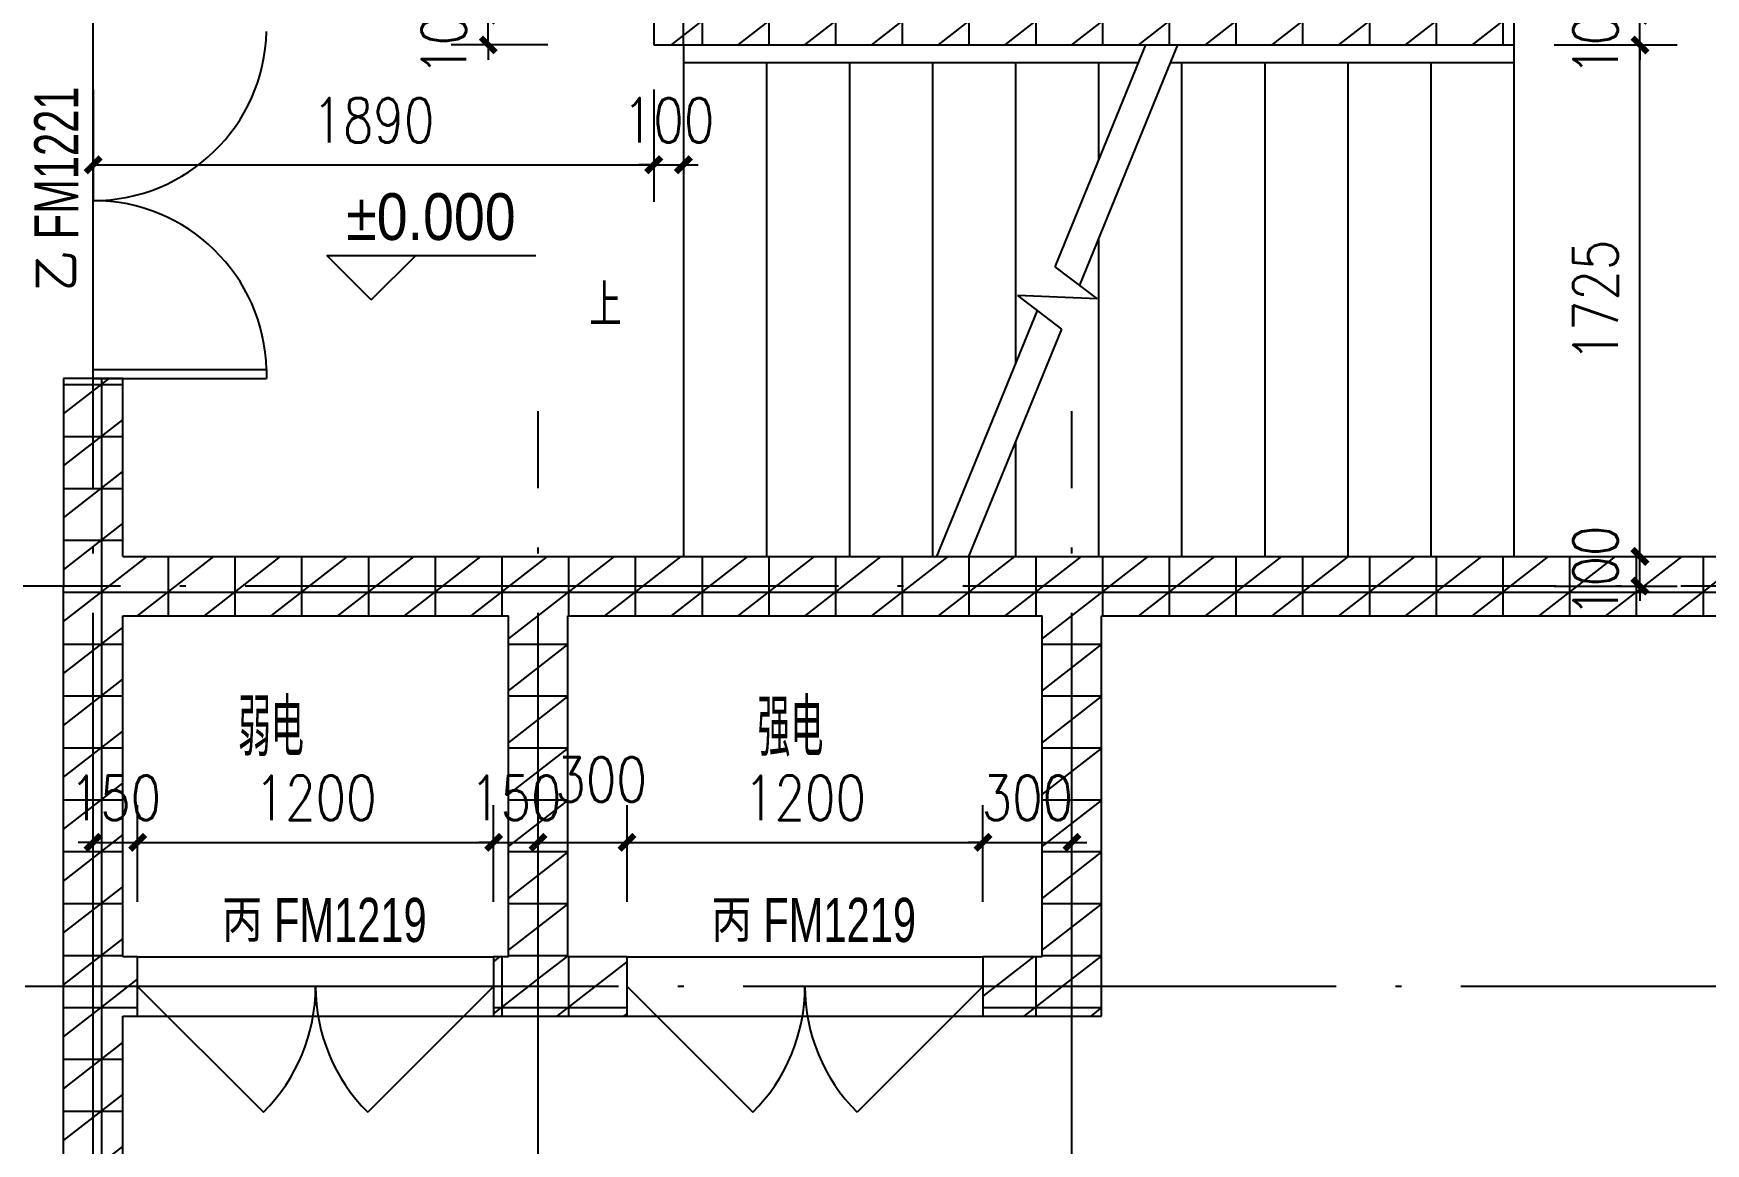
# Model space of a CAD drawing. Extents: x 718358 to 1668613, y -348838 to -159582.
# Drawn here: x 936870 to 942507, y -314059 to -310316 of the extents above; entities that cross this region are included whole.
import ezdxf

# ---------------------------------------------------------------- set-up
doc = ezdxf.new("R2010")
doc.units = 0
doc.header["$LTSCALE"] = 1000
doc.linetypes.add('DOTE', pattern=[2.4200000000000004, 2, -0.2, 0.02, -0.2])
for name, color, linetype in [('建-墙体', 2, 'Continuous'), ('建-尺寸', 73, 'Continuous'), ('建-影线', 8, 'Continuous'), ('建-房间名', 7, 'Continuous'), ('建-标高', 3, 'Continuous'), ('建-楼梯', 4, 'Continuous'), ('建-符号', 3, 'Continuous'), ('建-符号说明', 7, 'Continuous'), ('建-轴网', 14, 'DOTE'), ('建-门', 4, 'Continuous'), ('建-门窗', 4, 'Continuous'), ('建-门窗-编号', 7, 'Continuous')]:
    doc.layers.add(name, color=color, linetype=linetype)
doc.styles.add('_TCH_DIM', font='gt单线西文.shx', dxfattribs={"width": 0.8, "bigfont": 'gt单线中文.shx'})
doc.styles.add('_TCH_WINDOW', font='gt单线西文.shx', dxfattribs={"height": 3.5, "bigfont": 'gt单线中文.shx'})
doc.styles.add('DIM_FONT', font='SIMPLEX.shx', dxfattribs={"width": 0.8, "bigfont": 'GBCBIG.shx'})
doc.dimstyles.new('DIMN50', dxfattribs={"dimscale": 0.5, "dimtxt": 300, "dimasz": 100, "dimexe": 250, "dimexo": 300, "dimgap": 150, "dimtad": 1, "dimdec": 0, "dimzin": 0, "dimdsep": 46, "dimtxsty": 'DIM_FONT', "dimblk": 'ARCHTICK', "dimcen": 0.09, "dimdle": 1, "dimclrt": 7, "dimazin": 2, "dimtfac": 1, "dimtdec": 0, "dimtix": 1, "dimtmove": 2, "dimatfit": 3, "dimldrblk": 'ARCHTICK', "dimfxl": 1, "dimtolj": 1, "dimtzin": 0, "dimarcsym": 0})
pattern_1 = [(0, (0, 0), (0, 175), []), (37.875, (200, 0), (-84.80763867203999, 109.0383283764141), []), (90, (200, 0), (-225, 1.377727649040772e-14), [])]

# ---------------------------------------------------------------- blocks, each defined once
blk = doc.blocks.new('_ArchTick')
at = {"color": 0, "linetype": 'ByBlock', "const_width": 0.4}
blk.add_lwpolyline([(-0.5, -0.5), (0.5, 0.5)], dxfattribs=at)
blk = doc.blocks.new('*D3787')
at = {"layer": 'Defpoints', "color": 0, "transparency": 16777216}
for p in [(937221.0072433022, -313043.4737453522), (937071.0097685633, -313393.9073535836), (937221.006748922, -313393.9075651943)]:
    blk.add_point(p, dxfattribs=at)
at = {"layer": '建-尺寸', "color": 0, "lineweight": -2, "transparency": 16777216}
for p, q in [((937071.0099801782, -313243.9073535838), (937071.0104392893, -312918.4735337417)), ((937221.0069605369, -313243.9075651945), (937221.007419648, -312918.4737453524)), ((937071.0102629435, -313043.4735337415), (937021.0102629436, -313043.4734632032)), ((937071.0102629435, -313043.4735337415), (937221.0072433022, -313043.4737453522)), ((937221.0072433022, -313043.4737453522), (937271.0072433021, -313043.4738158906))]:
    blk.add_line(p, q, dxfattribs=at)
at = {"layer": '建-尺寸', "color": 0, "lineweight": -2, "transparency": 16777216, "xscale": 50, "yscale": 50, "zscale": 50}
for p, rotation in [((937071.0102629435, -313043.4735337415), 359.9999191690426), ((937221.0072433022, -313043.4737453522), 179.9999191690426)]:
    blk.add_blockref('_ArchTick', p, dxfattribs=dict(at, rotation=rotation))
at = {"layer": '建-尺寸', "color": 7, "transparency": 16777216, "insert": (937146.0089647378, -312893.4736395471), "char_height": 150, "attachment_point": 5, "rotation": 359.9999191690426, "style": 'DIM_FONT'}
blk.add_mtext('\\A1;150', dxfattribs=at)
blk = doc.blocks.new('*D3788')
at = {"layer": 'Defpoints', "color": 0, "transparency": 16777216}
for p in [(938421.0072432999, -313043.4754382718), (937221.006748922, -313393.9075651942), (938421.0067489196, -313393.9092581139)]:
    blk.add_point(p, dxfattribs=at)
at = {"layer": '建-尺寸', "color": 0, "lineweight": -2, "transparency": 16777216}
for p, q in [((937221.006960537, -313243.9075651944), (937221.0074196481, -312918.4737453524)), ((938421.0069605346, -313243.9092581141), (938421.0074196457, -312918.475438272)), ((937220.5072433023, -313043.4737446468), (938421.5072432999, -313043.4754389772))]:
    blk.add_line(p, q, dxfattribs=at)
at = {"layer": '建-尺寸', "color": 0, "lineweight": -2, "transparency": 16777216, "xscale": 50, "yscale": 50, "zscale": 50}
for p, rotation in [((937221.0072433023, -313043.4737453522), 179.9999191690412), ((938421.0072432999, -313043.4754382718), 359.9999191690412)]:
    blk.add_blockref('_ArchTick', p, dxfattribs=dict(at, rotation=rotation))
at = {"layer": '建-尺寸', "color": 7, "transparency": 16777216, "insert": (937821.0074549161, -312893.4745918122), "char_height": 150, "attachment_point": 5, "rotation": 359.9999191690412, "style": 'DIM_FONT'}
blk.add_mtext('\\A1;1200', dxfattribs=at)
blk = doc.blocks.new('*D3789')
at = {"layer": 'Defpoints', "color": 0, "transparency": 16777216}
for p in [(938571.0069134792, -313043.4756498864), (938421.0067489197, -313393.9092581139), (938571.006419099, -313393.9094697284)]:
    blk.add_point(p, dxfattribs=at)
at = {"layer": '建-尺寸', "color": 0, "lineweight": -2, "transparency": 16777216}
for p, q in [((938421.0069605346, -313243.9092581141), (938421.0074196457, -312918.4754382721)), ((938571.0066307139, -313243.9094697286), (938571.007089825, -312918.4756498865)), ((938421.0072432999, -313043.4754382719), (938371.0072432999, -313043.4753677336)), ((938421.0072432999, -313043.4754382719), (938571.0069134792, -313043.4756498864)), ((938571.0069134792, -313043.4756498864), (938621.0069134792, -313043.4757204247))]:
    blk.add_line(p, q, dxfattribs=at)
at = {"layer": '建-尺寸', "color": 0, "lineweight": -2, "transparency": 16777216, "xscale": 50, "yscale": 50, "zscale": 50}
for p, rotation in [((938421.0072432999, -313043.4754382719), 359.9999191690469), ((938571.0069134792, -313043.4756498864), 179.9999191690469)]:
    blk.add_blockref('_ArchTick', p, dxfattribs=dict(at, rotation=rotation))
at = {"layer": '建-尺寸', "color": 7, "transparency": 16777216, "insert": (938496.0072900045, -312893.4755440793), "char_height": 150, "attachment_point": 5, "rotation": 359.9999191690469, "style": 'DIM_FONT'}
blk.add_mtext('\\A1;150', dxfattribs=at)
blk = doc.blocks.new('*D3790')
at = {"layer": 'Defpoints', "color": 0, "transparency": 16777216}
for p in [(938871.0067053945, -313043.4760731159), (938571.006419099, -313393.9094697284), (938871.0062110143, -313393.909892958)]:
    blk.add_point(p, dxfattribs=at)
at = {"layer": '建-尺寸', "color": 0, "lineweight": -2, "transparency": 16777216}
for p, q in [((938571.0066307139, -313243.9094697286), (938571.007089825, -312918.4756498865)), ((938871.0064226292, -313243.9098929582), (938871.0068817403, -312918.4760731161)), ((938570.5069134792, -313043.4756491809), (938871.5067053945, -313043.4760738213))]:
    blk.add_line(p, q, dxfattribs=at)
at = {"layer": '建-尺寸', "color": 0, "lineweight": -2, "transparency": 16777216, "xscale": 50, "yscale": 50, "zscale": 50}
for p, rotation in [((938571.0069134792, -313043.4756498864), 179.9999191690462), ((938871.0067053945, -313043.4760731159), 359.9999191690463)]:
    blk.add_blockref('_ArchTick', p, dxfattribs=dict(at, rotation=rotation))
at = {"layer": '建-尺寸', "color": 7, "transparency": 16777216, "insert": (938783.8578256053, -312831.6673259018), "char_height": 150, "attachment_point": 5, "rotation": 359.9999191690462, "style": 'DIM_FONT'}
blk.add_mtext('\\A1;300', dxfattribs=at)
blk = doc.blocks.new('*D3791')
at = {"layer": 'Defpoints', "color": 0, "transparency": 16777216}
for p in [(940071.0067053919, -313043.4777660356), (938871.0062110143, -313393.909892958), (940071.0062110117, -313393.9115858776)]:
    blk.add_point(p, dxfattribs=at)
at = {"layer": '建-尺寸', "color": 0, "lineweight": -2, "transparency": 16777216}
for p, q in [((938871.0064226293, -313243.9098929582), (938871.0068817404, -312918.4760731161)), ((940071.0064226267, -313243.9115858778), (940071.0068817377, -312918.4777660358)), ((938870.5067053946, -313043.4760724106), (940071.5067053919, -313043.477766741))]:
    blk.add_line(p, q, dxfattribs=at)
at = {"layer": '建-尺寸', "color": 0, "lineweight": -2, "transparency": 16777216, "xscale": 50, "yscale": 50, "zscale": 50}
for p, rotation in [((938871.0067053946, -313043.4760731159), 179.9999191690412), ((940071.0067053919, -313043.4777660356), 359.9999191690412)]:
    blk.add_blockref('_ArchTick', p, dxfattribs=dict(at, rotation=rotation))
at = {"layer": '建-尺寸', "color": 7, "transparency": 16777216, "insert": (939471.0069170083, -312893.4769195759), "char_height": 150, "attachment_point": 5, "rotation": 359.9999191690412, "style": 'DIM_FONT'}
blk.add_mtext('\\A1;1200', dxfattribs=at)
blk = doc.blocks.new('*D3792')
at = {"layer": 'Defpoints', "color": 0, "transparency": 16777216}
for p in [(940371.0064973077, -313043.4781892651), (940071.0062110117, -313393.9115858776), (940371.0060029275, -313393.9120091072)]:
    blk.add_point(p, dxfattribs=at)
at = {"layer": '建-尺寸', "color": 0, "lineweight": -2, "transparency": 16777216}
for p, q in [((940071.0064226266, -313243.9115858778), (940071.0068817376, -312918.4777660357)), ((940371.0062145424, -313243.9120091074), (940371.0066736535, -312918.4781892653)), ((940071.0067053918, -313043.4777660355), (940021.0067053919, -313043.4776954972)), ((940071.0067053918, -313043.4777660355), (940371.0064973077, -313043.4781892651)), ((940371.0064973077, -313043.4781892651), (940421.0064973076, -313043.4782598034))]:
    blk.add_line(p, q, dxfattribs=at)
at = {"layer": '建-尺寸', "color": 0, "lineweight": -2, "transparency": 16777216, "xscale": 50, "yscale": 50, "zscale": 50}
for p, rotation in [((940071.0067053918, -313043.4777660355), 359.9999191690463), ((940371.0064973077, -313043.4781892651), 179.9999191690462)]:
    blk.add_blockref('_ArchTick', p, dxfattribs=dict(at, rotation=rotation))
at = {"layer": '建-尺寸', "color": 7, "transparency": 16777216, "insert": (940221.0068129647, -312893.4779776505), "char_height": 150, "attachment_point": 5, "rotation": 359.9999191690462, "style": 'DIM_FONT'}
blk.add_mtext('\\A1;300', dxfattribs=at)
blk = doc.blocks.new('*D3805')
at = {"layer": 'Defpoints', "color": 0, "transparency": 16777216}
for p in [(938403.2892188162, -310254.5094815015), (938753.5879054046, -310254.5094815015), (938753.5879054045, -310354.5701028648)]:
    blk.add_point(p, dxfattribs=at)
at = {"layer": '建-尺寸', "color": 0, "lineweight": -2, "transparency": 16777216}
for p, q in [((938403.2892188162, -310254.5094815015), (938403.2892188162, -310204.5094815015)), ((938603.5879054046, -310254.5094815015), (938278.2892188162, -310254.5094815015)), ((938403.2892188162, -310354.5701028648), (938403.2892188162, -310254.5094815015)), ((938603.5879054045, -310354.5701028648), (938278.2892188162, -310354.5701028648)), ((938403.2892188162, -310354.5701028648), (938403.2892188162, -310404.5701028648))]:
    blk.add_line(p, q, dxfattribs=at)
at = {"layer": '建-尺寸', "color": 0, "lineweight": -2, "transparency": 16777216, "xscale": 50, "yscale": 50, "zscale": 50}
for p, rotation in [((938403.2892188162, -310254.5094815015), 270), ((938403.2892188162, -310354.5701028648), 90)]:
    blk.add_blockref('_ArchTick', p, dxfattribs=dict(at, rotation=rotation))
at = {"layer": '建-尺寸', "color": 7, "transparency": 16777216, "insert": (938253.2892188163, -310304.539792183), "char_height": 150, "attachment_point": 5, "rotation": 90, "style": 'DIM_FONT'}
blk.add_mtext('\\A1;100', dxfattribs=at)
blk = doc.blocks.new('*D3806')
at = {"layer": 'Defpoints', "color": 0, "transparency": 16777216}
for p in [(938961.0139071151, -310354.566089827), (939061.0099869582, -310354.5682509004), (939061.0012490569, -310758.8839507187)]:
    blk.add_point(p, dxfattribs=at)
at = {"layer": '建-尺寸', "color": 0, "lineweight": -2, "transparency": 16777216}
for p, q in [((938961.0106653781, -310504.566089792), (938961.0024677663, -310883.8817896163)), ((939061.0067452212, -310504.5682508653), (939060.9985476094, -310883.8839506896)), ((938961.0051692137, -310758.8817896454), (938911.0051692255, -310758.8807090663)), ((938961.0051692137, -310758.8817896454), (939061.0012490569, -310758.8839507187)), ((939061.0012490569, -310758.8839507187), (939111.0012490451, -310758.8850312977))]:
    blk.add_line(p, q, dxfattribs=at)
at = {"layer": '建-尺寸', "color": 0, "lineweight": -2, "transparency": 16777216, "xscale": 50, "yscale": 50, "zscale": 50}
for p, rotation in [((938961.0051692137, -310758.8817896454), 359.998761747652), ((939061.0012490569, -310758.8839507187), 179.9987617476521)]:
    blk.add_blockref('_ArchTick', p, dxfattribs=dict(at, rotation=rotation))
at = {"layer": '建-尺寸', "color": 7, "transparency": 16777216, "insert": (939011.0064508724, -310608.8828702171), "char_height": 150, "attachment_point": 5, "rotation": 359.99876174765205, "style": 'DIM_FONT'}
blk.add_mtext('\\A1;100', dxfattribs=at)
blk = doc.blocks.new('*D3807')
at = {"layer": 'Defpoints', "color": 0, "transparency": 16777216}
for p in [(937071.012784, -310354.5252439157), (938961.0139071151, -310354.566089827), (938961.0051692139, -310758.8817896455)]:
    blk.add_point(p, dxfattribs=at)
at = {"layer": '建-尺寸', "color": 0, "lineweight": -2, "transparency": 16777216}
for p, q in [((937071.009542263, -310504.5252438807), (937071.0013446512, -310883.840943705)), ((938961.0106653781, -310504.566089792), (938961.0024677663, -310883.8817896163)), ((937070.5040460989, -310758.8409329284), (938961.5051692137, -310758.8818004513))]:
    blk.add_line(p, q, dxfattribs=at)
at = {"layer": '建-尺寸', "color": 0, "lineweight": -2, "transparency": 16777216, "xscale": 50, "yscale": 50, "zscale": 50}
for p, rotation in [((937071.0040460988, -310758.8409437342), 179.9987617476522), ((938961.0051692139, -310758.8817896455), 359.9987617476522)]:
    blk.add_blockref('_ArchTick', p, dxfattribs=dict(at, rotation=rotation))
at = {"layer": '建-尺寸', "color": 7, "transparency": 16777216, "insert": (938016.0078493933, -310608.8613667248), "char_height": 150, "attachment_point": 5, "rotation": 359.99876174765217, "style": 'DIM_FONT'}
blk.add_mtext('\\A1;1890', dxfattribs=at)
blk = doc.blocks.new('*D3810')
at = {"layer": 'Defpoints', "color": 0, "transparency": 16777216}
for p in [(941847.0738757966, -310254.5094815068), (942286.2982390637, -310254.5094815068), (941847.0738757964, -310354.5094814897)]:
    blk.add_point(p, dxfattribs=at)
at = {"layer": '建-尺寸', "color": 0, "lineweight": -2, "transparency": 16777216}
for p, q in [((942286.2982390637, -310254.5094815068), (942286.2982390637, -310204.5094815068)), ((941997.0738757966, -310254.5094815068), (942411.2982390637, -310254.5094815068)), ((942286.2982390637, -310354.5094814897), (942286.2982390637, -310254.5094815068)), ((941997.0738757964, -310354.5094814897), (942411.2982390637, -310354.5094814897)), ((942286.2982390637, -310354.5094814897), (942286.2982390637, -310404.5094814897))]:
    blk.add_line(p, q, dxfattribs=at)
at = {"layer": '建-尺寸', "color": 0, "lineweight": -2, "transparency": 16777216, "xscale": 50, "yscale": 50, "zscale": 50}
for p, rotation in [((942286.2982390637, -310254.5094815068), 270), ((942286.2982390637, -310354.5094814897), 90)]:
    blk.add_blockref('_ArchTick', p, dxfattribs=dict(at, rotation=rotation))
at = {"layer": '建-尺寸', "color": 7, "transparency": 16777216, "insert": (942136.2982390638, -310304.5094814981), "char_height": 150, "attachment_point": 5, "rotation": 90, "style": 'DIM_FONT'}
blk.add_mtext('\\A1;100', dxfattribs=at)
blk = doc.blocks.new('*D3811')
at = {"layer": 'Defpoints', "color": 0, "transparency": 16777216}
for p in [(941847.0738757964, -310354.50948149), (942286.2982390621, -310354.50948149), (941847.0738757935, -312079.5122977463)]:
    blk.add_point(p, dxfattribs=at)
at = {"layer": '建-尺寸', "color": 0, "lineweight": -2, "transparency": 16777216}
for p, q in [((941997.0738757964, -310354.50948149), (942411.2982390621, -310354.50948149)), ((942286.2982390621, -312080.0122977463), (942286.2982390621, -310354.00948149)), ((941997.0738757935, -312079.5122977463), (942411.2982390621, -312079.5122977463))]:
    blk.add_line(p, q, dxfattribs=at)
at = {"layer": '建-尺寸', "color": 0, "lineweight": -2, "transparency": 16777216, "xscale": 50, "yscale": 50, "zscale": 50}
for p, rotation in [((942286.2982390621, -310354.50948149), 90), ((942286.2982390621, -312079.5122977463), 270)]:
    blk.add_blockref('_ArchTick', p, dxfattribs=dict(at, rotation=rotation))
at = {"layer": '建-尺寸', "color": 7, "transparency": 16777216, "insert": (942136.2982390622, -311217.010889618), "char_height": 150, "attachment_point": 5, "rotation": 90, "style": 'DIM_FONT'}
blk.add_mtext('\\A1;1725', dxfattribs=at)
blk = doc.blocks.new('*D3812')
at = {"layer": 'Defpoints', "color": 0, "transparency": 16777216}
for p in [(941847.0738757935, -312079.5122977466), (942286.2982390607, -312079.5122977466), (941847.0738757934, -312179.5199070586)]:
    blk.add_point(p, dxfattribs=at)
at = {"layer": '建-尺寸', "color": 0, "lineweight": -2, "transparency": 16777216}
for p, q in [((942286.2982390607, -312079.5122977466), (942286.2982390607, -312029.5122977466)), ((941997.0738757935, -312079.5122977466), (942411.2982390607, -312079.5122977466)), ((942286.2982390607, -312179.5199070586), (942286.2982390607, -312079.5122977466)), ((941997.0738757934, -312179.5199070586), (942411.2982390607, -312179.5199070586)), ((942286.2982390607, -312179.5199070586), (942286.2982390607, -312229.5199070586))]:
    blk.add_line(p, q, dxfattribs=at)
at = {"layer": '建-尺寸', "color": 0, "lineweight": -2, "transparency": 16777216, "xscale": 50, "yscale": 50, "zscale": 50}
for p, rotation in [((942286.2982390607, -312079.5122977466), 270), ((942286.2982390607, -312179.5199070586), 90)]:
    blk.add_blockref('_ArchTick', p, dxfattribs=dict(at, rotation=rotation))
at = {"layer": '建-尺寸', "color": 7, "transparency": 16777216, "insert": (942136.2982390608, -312129.5161024024), "char_height": 150, "attachment_point": 5, "rotation": 90, "style": 'DIM_FONT'}
blk.add_mtext('\\A1;100', dxfattribs=at)

msp = doc.modelspace()

# ---------------------------------------------------------------- hatches: boundary and pattern name
at = {"layer": '建-影线'}
h = msp.add_hatch(dxfattribs=at)
h.set_pattern_fill('空心砖', color=256, scale=50, style=0)
h.set_pattern_definition(pattern_1)
h.paths.add_polyline_path([(939061.010945667, -310254.5682508654), (939061.0190512798, -309879.5094811047), (938961.0190513033, -309879.5073199467), (938961.0087844457, -310354.5701028653)])
h = msp.add_hatch(dxfattribs=at)
h.set_pattern_fill('空心砖', color=256, scale=50, style=0)
h.set_pattern_definition(pattern_1)
h.paths.add_polyline_path([(939061.010945667, -310254.5682508654), (938961.0087844457, -310354.5701028653), (941861.0109129294, -310354.5163964897), (941861.0090609868, -310254.5163965068)])
h = msp.add_hatch(dxfattribs=at)
h.set_pattern_fill('空心砖', color=256, scale=50, style=0)
h.set_pattern_definition(pattern_1)
h.paths.add_polyline_path([(937171.0086124253, -312079.5185309731), (937171.0087990211, -311479.5185309732), (936971.0087990211, -311479.5184687746), (936971.008581326, -312179.5184687745), (937104.3419146594, -312179.5185102402)])
h = msp.add_hatch(dxfattribs=at)
h.set_pattern_fill('空心砖', color=256, scale=50, style=0)
h.set_pattern_definition(pattern_1)
h.paths.add_polyline_path([(937104.3419146594, -312179.5185102402), (937171.0085502267, -312279.5185309731), (938471.0072233021, -312279.5187021508), (938604.3406785886, -312212.8520530409), (938671.0075891615, -312079.518728486), (937171.0086124253, -312079.5185309731)])
h = msp.add_hatch(dxfattribs=at)
h.set_pattern_fill('空心砖', color=256, scale=50, style=0)
h.set_pattern_definition(pattern_1)
h.paths.add_polyline_path([(938604.3406785886, -312212.8520530409), (938671.0072233023, -312279.5187284859), (940271.0068071339, -312279.5189391664), (940404.3402624205, -312212.8522900565), (940471.0071729933, -312079.5189655015), (938671.0075891615, -312079.518728486)])
h = msp.add_hatch(dxfattribs=at)
h.set_pattern_fill('空心砖', color=256, scale=50, style=0)
h.set_pattern_definition(pattern_1)
h.paths.add_polyline_path([(940404.3402624205, -312212.8522900565), (940471.006807134, -312279.5189655015), (943721.0090540055, -312279.5193934466), (943821.008983693, -312204.5193979582), (943721.0088665053, -312079.5193934466), (940471.0071729933, -312079.5189655015)])
h = msp.add_hatch(dxfattribs=at)
h.set_pattern_fill('空心砖', color=256, scale=50, style=0)
h.set_pattern_definition(pattern_1)
h.paths.add_polyline_path([(937104.3414948186, -313529.5187978662), (937171.0081925846, -313429.5188185988), (937171.0085502267, -312279.5185309731), (937104.3419146594, -312179.5185102402), (936971.008581326, -312179.5184687745), (936971.0081614853, -313529.518756401)])
h = msp.add_hatch(dxfattribs=at)
h.set_pattern_fill('空心砖', color=256, scale=50, style=0)
h.set_pattern_definition(pattern_1)
h.paths.add_polyline_path([(938604.3388887373, -313496.1854203985), (938671.0056009209, -313429.5187507147), (938671.0072233023, -312279.5187284859), (938604.3406785886, -312212.8520530409), (938471.0072233021, -312279.5187021508), (938471.0056009208, -313429.518759766)])
h = msp.add_hatch(dxfattribs=at)
h.set_pattern_fill('空心砖', color=256, scale=50, style=0)
h.set_pattern_definition(pattern_1)
h.paths.add_polyline_path([(940271.0051847528, -313429.5186783049), (940471.0049025996, -313629.5186692537), (940471.006807134, -312279.5189655015), (940404.3402624205, -312212.8522900564), (940271.0068071339, -312279.5189391664)])
h = msp.add_hatch(dxfattribs=at)
h.set_pattern_fill('空心砖', color=256, scale=50, style=0)
h.set_pattern_definition(pattern_1)
h.paths.add_polyline_path([(937171.008130386, -313629.5188185988), (937221.0059397924, -313629.5188163361), (937221.0059307411, -313429.5188163361), (937171.0081925846, -313429.5188185988), (937104.3414948187, -313529.5187978662)])
h = msp.add_hatch(dxfattribs=at)
h.set_pattern_fill('空心砖', color=256, scale=50, style=0)
h.set_pattern_definition(pattern_1)
h.paths.add_polyline_path([(938471.0056009208, -313429.518759766), (938421.0059307411, -313429.5187620287), (938421.0059397924, -313629.5187620287), (938671.0054643699, -313629.5187507147), (938604.3388887373, -313496.1854203984)])
h = msp.add_hatch(dxfattribs=at)
h.set_pattern_fill('空心砖', color=256, scale=50, style=0)
h.set_pattern_definition(pattern_1)
h.paths.add_polyline_path([(938671.0054643699, -313629.5187507147), (938871.0054018882, -313629.5187416635), (938871.0053928369, -313429.5187416635), (938671.0056009209, -313429.5187507147), (938604.3388887373, -313496.1854203985)])
h = msp.add_hatch(dxfattribs=at)
h.set_pattern_fill('空心砖', color=256, scale=50, style=0)
h.set_pattern_definition(pattern_1)
h.paths.add_polyline_path([(940271.0051847528, -313429.5186783049), (940071.0053928369, -313429.5186873561), (940071.0054018882, -313629.5186873561), (940471.0049025996, -313629.5186692537)])
h = msp.add_hatch(dxfattribs=at)
h.set_pattern_fill('空心砖', color=256, scale=50, style=0)
h.set_pattern_definition(pattern_1)
h.paths.add_polyline_path([(937171.0079313522, -314269.513520653), (937171.008130386, -313629.5188185988), (937104.3414948187, -313529.5187978662), (936971.0081614853, -313529.518756401), (936971.0079313522, -314269.5134584545)])

# ---------------------------------------------------------------- linework, layer by layer
at = {"layer": '建-墙体'}
for p, q in [((938961.0190513033, -309879.5073199467), (938961.0087844457, -310354.5701028653)), ((941861.0090609868, -310254.5163965068), (941861.0109129294, -310354.5163964897)), ((938961.0087844457, -310354.5701028653), (941861.0109129294, -310354.5163964897)), ((936971.0087990211, -311479.5184687746), (936971.008581326, -312179.5184687745)), ((937171.0087990211, -311479.5185309732), (936971.0087990211, -311479.5184687746)), ((937171.0086124253, -312079.5185309731), (937171.0087990211, -311479.5185309732)), ((937171.0086124253, -312079.5185309731), (938671.0075891615, -312079.518728486)), ((938671.0075891615, -312079.518728486), (940471.0071729933, -312079.5189655015)), ((940471.0071729933, -312079.5189655015), (943721.0088665053, -312079.5193934466)), ((936971.0081614853, -313529.518756401), (936971.008581326, -312179.5184687745)), ((937171.0081925846, -313429.5188185988), (937171.0085502267, -312279.5185309731)), ((937171.0085502267, -312279.5185309731), (938471.0072233021, -312279.5187021508)), ((938471.0056009208, -313429.518759766), (938471.0072233021, -312279.5187021508)), ((938671.0056009209, -313429.5187507147), (938671.0072233023, -312279.5187284859)), ((938671.0072233023, -312279.5187284859), (940271.0068071339, -312279.5189391664)), ((940271.0051847528, -313429.5186783049), (940271.0068071339, -312279.5189391664)), ((940471.0049025996, -313629.5186692537), (940471.006807134, -312279.5189655015)), ((940471.006807134, -312279.5189655015), (943721.0090540055, -312279.5193934466)), ((937221.0059307411, -313429.5188163361), (937171.0081925846, -313429.5188185988)), ((937221.0059397924, -313629.5188163361), (937221.0059307411, -313429.5188163361)), ((938471.0056009208, -313429.518759766), (938421.0059307411, -313429.5187620287)), ((938421.0059307411, -313429.5187620287), (938421.0059397924, -313629.5187620287)), ((938871.0053928369, -313429.5187416635), (938671.0056009209, -313429.5187507147)), ((938871.0054018882, -313629.5187416635), (938871.0053928369, -313429.5187416635)), ((940271.0051847528, -313429.5186783049), (940071.0053928369, -313429.5186873561)), ((940071.0053928369, -313429.5186873561), (940071.0054018882, -313629.5186873561)), ((936971.0079313522, -314269.5134584545), (936971.0081614853, -313529.518756401)), ((937171.0079313522, -314269.513520653), (937171.008130386, -313629.5188185988)), ((937171.008130386, -313629.5188185988), (937221.0059397924, -313629.5188163361)), ((938421.0059397924, -313629.5187620287), (938671.0054643699, -313629.5187507147)), ((938671.0054643699, -313629.5187507147), (938871.0054018882, -313629.5187416635)), ((940071.0054018882, -313629.5186873561), (940471.0049025996, -313629.5186692537))]:
    msp.add_line(p, q, dxfattribs=at)
at = {"layer": '建-标高'}
for p, q in [((938008.6993885647, -311214.7816481531), (937858.6993885647, -311064.7816481531)), ((937858.6993885647, -311064.7816481531), (938563.4104937327, -311064.7816481531)), ((938008.6993885647, -311214.7816481531), (938158.6993885647, -311064.7816481531))]:
    msp.add_line(p, q, dxfattribs=at)
at = {"layer": '建-楼梯'}
for p, q in [((939061.0099869582, -310354.5094815022), (939061.0099869585, -310254.5094815022)), ((939061.0099869582, -310354.5094815022), (940619.2482390357, -310354.5094815049)), ((939061.0099869582, -310354.5094815022), (939061.0099869581, -310414.5094815022)), ((939061.0099869582, -310354.5094815022), (940619.2482390357, -310354.5094815049)), ((939061.0099869582, -310354.5094815022), (939061.0099869582, -310414.5094815022)), ((940619.2482390357, -310354.5094815049), (940313.7532675539, -311102.5333284413)), ((940727.2664217304, -310354.509481505), (940396.1994631455, -311165.1479635495)), ((940727.2664217304, -310354.509481505), (941861.0099869582, -310354.5094815069)), ((940727.2664217304, -310354.509481505), (941861.0099869582, -310354.5094815069)), ((941861.0099869582, -310354.5094815069), (941861.0099869581, -310414.5094815069)), ((941861.0099869582, -310354.5094815069), (941861.0099869582, -310414.5094815069)), ((939061.0099869581, -310414.5094815022), (939061.0099869553, -312079.5094815022)), ((939061.0099869582, -310414.5094815022), (940594.7440760147, -310414.5094815048)), ((939341.0099869581, -310414.5094815026), (939341.0099869553, -312079.5094815026)), ((939621.0099869581, -310414.5094815031), (939621.0099869553, -312079.5094815031)), ((939901.0099869581, -310414.5094815036), (939901.0099869553, -312079.5094815036)), ((940181.0099869581, -310414.5094815041), (940181.0099869564, -311427.5636846723)), ((940461.0099869581, -310414.5094815046), (940461.0099869575, -310741.9658951992)), ((940702.7622587094, -310414.509481505), (941861.0099869582, -310414.5094815069)), ((940741.0099869581, -310414.509481505), (940741.0099869553, -312079.509481505)), ((941021.0099869581, -310414.5094815055), (941021.0099869553, -312079.5094815055)), ((941301.0099869581, -310414.509481506), (941301.0099869553, -312079.509481506)), ((941581.0099869581, -310414.5094815065), (941581.0099869553, -312079.5094815065)), ((941861.0099869581, -310414.5094815069), (941861.0099869553, -312079.5094815069)), ((940461.0099869571, -311006.4552783363), (940461.0099869553, -312079.5094815046)), ((940313.7532675539, -311102.5333284413), (940455.8505646025, -311210.4506233597)), ((940253.365737072, -311250.396033477), (939914.7535521832, -312079.5094815036)), ((940455.8505646025, -311210.4506233597), (940187.0790069062, -311200.0538752723)), ((940187.0790069062, -311200.0538752723), (940335.8119326635, -311313.0106685851)), ((940335.8119326635, -311313.0106685851), (940022.7717348778, -312079.5094815038)), ((940181.009986956, -311692.0530678095), (940181.0099869553, -312079.5094815041)), ((939061.0099869553, -312079.5094815022), (939914.7535521832, -312079.5094815036)), ((940022.7717348778, -312079.5094815038), (941861.0099869553, -312079.5094815069))]:
    msp.add_line(p, q, dxfattribs=at)
at = {"layer": '建-符号'}
for points in [[(938921.00998696, -309392.0094815019, 0, 0, 0), (942461.0099869599, -309392.0094815079, 0, 0, 0), (942461.0099869568, -311217.0094815079, 0, 0, 0), (940611.0099869567, -311217.0094815046, 40.00000000000001, 0, 0), (940461.0099869567, -311217.0094815046, 0, 0, 0)], [(938921.0099869567, -311217.0094815019, 0, 0, 0), (940031.0099869567, -311217.0094815039, 40.00000000000001, 0, 0), (940181.0099869567, -311217.0094815041, 0, 0, 0)]]:
    msp.add_lwpolyline(points, format="xyseb", dxfattribs=at)
at = {"layer": '建-轴网'}
for p, q in [((937071.009768562, -314269.513520653), (937071.009768569, -307523.4260405904)), ((938571.0044158843, -314269.513520653), (938571.0081964225, -311589.7375914507)), ((940371.0039997163, -314269.513520653), (940371.0077802542, -311589.7375914507)), ((944423.5325358436, -312179.5199070629), (934685.7464260134, -312179.5199070507)), ((946102.310069717, -313529.5199070629), (934685.7464260134, -313529.5199070507))]:
    msp.add_line(p, q, dxfattribs=at)
at = {"layer": '建-门'}
for p, q in [((937221.0059307411, -313429.5188163361), (938421.0059307411, -313429.5187620287)), ((938871.0053928369, -313429.5187416635), (940071.0053928369, -313429.5186873561)), ((937221.0059352667, -313529.5188163361), (937645.2700231791, -313953.7828658475)), ((938421.0059352667, -313529.5187620287), (937996.7418857554, -313953.7828499412)), ((938871.0053973625, -313529.5187416635), (939295.2694852749, -313953.7827911748)), ((940071.0053973625, -313529.5186873561), (939646.7413478512, -313953.7827752685)), ((937221.0059397924, -313629.5188163361), (938421.0059397924, -313629.5187620287)), ((938871.0054018882, -313629.5187416635), (940071.0054018882, -313629.5186873561))]:
    msp.add_line(p, q, dxfattribs=at)
for centre, radius, start, end in [((937221.0059352696, -313529.5188163373), 599.9999999969631, 315.0000025929818, 2.592998386749552e-06), ((938421.0059352639, -313529.5187620296), 599.9999999972038, 180.0000025929539, 225.000002593029), ((938871.0053973654, -313529.5187416647), 599.9999999969631, 315.0000025929818, 2.592998386749552e-06), ((940071.0053973597, -313529.518687357), 599.9999999972038, 180.0000025929539, 225.000002593029)]:
    msp.add_arc(centre, radius, start, end, dxfattribs=at)
at = {"layer": '建-门窗'}
for p, q in [((937071.008799021, -311479.5184998739), (937071.0088083509, -311449.5184998739)), ((937071.008799021, -311479.5184998739), (937656.008799021, -311479.5186818048)), ((937071.0088083509, -311449.5184998739), (937656.0088083508, -311449.5186818048)), ((937656.0088083508, -311449.5186818048), (937656.008799021, -311479.5186818048))]:
    msp.add_line(p, q, dxfattribs=at)
for centre, radius, start, end in [((937071.0091675477, -310294.5184998739), 585.000000000033, 269.9999821814202, 358.5306986000571), ((937071.0088036861, -311464.5184998738), 584.9999999998985, 1.46926576275932, 89.99998218143159)]:
    msp.add_arc(centre, radius, start, end, dxfattribs=at)

# ---------------------------------------------------------------- texts
at = {"layer": '建-房间名', "style": 'DIM_FONT', "width": 0.8}
for s, p in [('弱电', (937559.3934961971, -312752.6858245066)), ('强电', (939311.0230744426, -312752.976938104))]:
    msp.add_text(s, height=192.9078014184397, dxfattribs=at).set_placement(p)
at = {"layer": '建-标高', "style": '_TCH_DIM', "width": 0.888888888888889}
msp.add_text('%%P0.000', height=157.5, dxfattribs=at).set_placement((937924.4104937327, -311012.2816481531))
at = {"layer": '建-符号说明', "style": '_TCH_DIM', "width": 0.8}
msp.add_text('上', height=143.3070866141732, dxfattribs=at).set_placement((938743.9430578229, -311304.5094815018))
at = {"layer": '建-门窗-编号', "style": '_TCH_WINDOW', "width": 0.7058823529411765}
for s, rotation, p in [('FM1221', 89.99998218141347, (937021.0087298512, -311010.0184956398)), ('FM1219', 2.592987379735607e-06, (937680.5059284783, -313379.5187955409)), ('FM1219', 2.592986016594635e-06, (939330.5053905741, -313379.5187208682))]:
    msp.add_text(s, height=148.75, rotation=rotation, dxfattribs=at).set_placement(p)
at = {"layer": '建-门窗-编号', "style": '_TCH_WINDOW'}
for s, rotation, p in [('乙', 89.99998218141347, (937021.0086754274, -311185.0184956398)), ('丙', 2.592987379735607e-06, (937505.5059284783, -313379.5188034608)), ('丙', 2.592986016594635e-06, (939155.5053905741, -313379.5187287881))]:
    msp.add_text(s, height=143.3070866141732, rotation=rotation, dxfattribs=at).set_placement(p)

# ---------------------------------------------------------------- dimensions: what is measured, and where the dimension line sits
at = {"layer": '建-尺寸'}
for p1, p2, distance, picture, middle in [((938753.5879054045, -310354.5701028648), (938753.5879054046, -310254.5094815015), 350.2986865884159, '*D3805', (938253.2892188163, -310304.539792183)), ((941847.0738757964, -310354.5094814897), (941847.0738757966, -310254.5094815068), -439.2243632670725, '*D3810', (942136.2982390638, -310304.5094814981)), ((941847.0738757935, -312079.5122977463), (941847.0738757964, -310354.50948149), -439.2243632656755, '*D3811', (942136.2982390622, -311217.010889618)), ((937071.0127839999, -310354.5252439157), (938961.0139071151, -310354.566089827), -404.31569991290587, '*D3807', (938016.0078493933, -310608.8613667248)), ((938961.0139071151, -310354.566089827), (939061.0099869581, -310354.5682509004), -404.3156999126731, '*D3806', (939011.0064508724, -310608.8828702171)), ((941847.0738757934, -312179.5199070586), (941847.0738757935, -312079.5122977466), -439.2243632671889, '*D3812', (942136.2982390608, -312129.5161024024)), ((937071.0097685632, -313393.9073535836), (937221.0067489219, -313393.9075651943), 350.43381984246616, '*D3787', (937146.0089647378, -312893.4736395471)), ((937221.0067489219, -313393.9075651943), (938421.0067489195, -313393.9092581139), 350.433819842408, '*D3788', (937821.0074549161, -312893.4745918122)), ((938421.0067489195, -313393.9092581139), (938571.006419099, -313393.9094697284), 350.43381984234975, '*D3789', (938496.0072900045, -312893.4755440793)), ((938871.0062110142, -313393.909892958), (940071.0062110117, -313393.9115858776), 350.43381984234975, '*D3791', (939471.0069170083, -312893.4769195759)), ((940071.0062110117, -313393.9115858776), (940371.0060029274, -313393.9120091072), 350.43381984240796, '*D3792', (940221.0068129647, -312893.4779776505))]:
    dim = msp.add_aligned_dim(p1=p1, p2=p2, distance=distance, dimstyle='DIMN50', dxfattribs=at)
    dim.commit()
    dim.dimension.update_dxf_attribs({"geometry": picture, "text_midpoint": middle})
dim = msp.add_linear_dim(base=(938871.0067053945, -313043.4760731159), p1=(938571.006419099, -313393.9094697284), p2=(938871.0062110142, -313393.909892958), angle=359.9999191690463, dimstyle='DIMN50', dxfattribs=at)
dim.commit()
dim.dimension.update_dxf_attribs({"geometry": '*D3790', "text_midpoint": (938783.8578256053, -312831.6673259018), "dimtype": 161})

doc.saveas('drawing.dxf')
